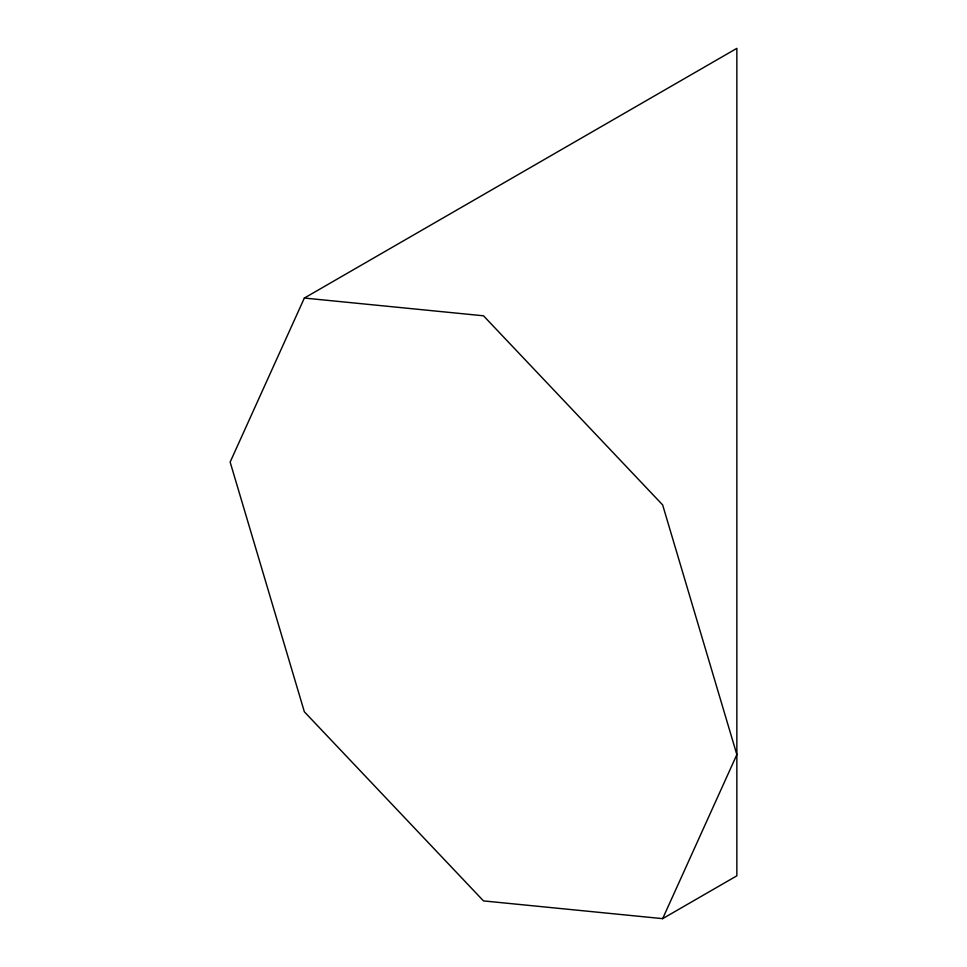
<?xml version="1.0" encoding="UTF-8"?>
<svg xmlns="http://www.w3.org/2000/svg" width="967" height="967" viewBox="0 0 967 967"><rect width="100%" height="100%" fill="white"/><g stroke="black" fill="none" stroke-linecap="round" stroke-linejoin="round"><path stroke-width="1.45" d="M304.351 298.054L230.146 462.081L304.351 711.785L483.5 900.906L662.649 918.65L736.854 875.812L736.854 48.35L304.351 298.054L483.5 315.798L662.649 504.919L736.854 754.623L662.649 918.65"/></g></svg>
